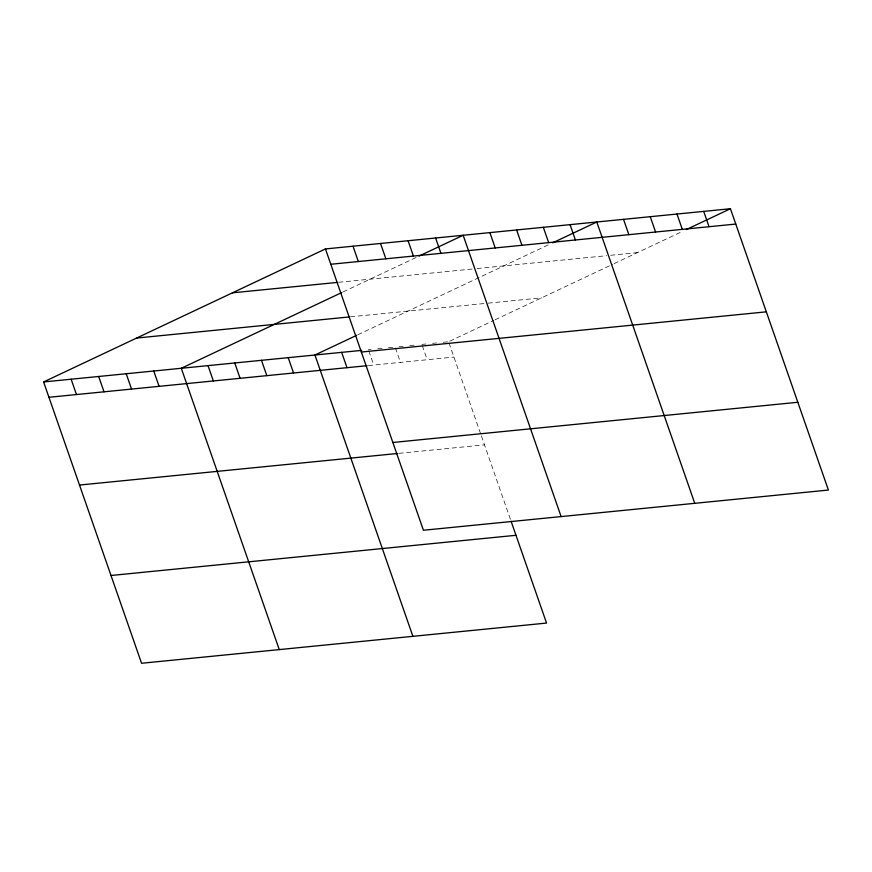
<?xml version="1.0" encoding="UTF-8"?>
<svg xmlns="http://www.w3.org/2000/svg" width="872" height="872" viewBox="0 0 872 872"><rect width="100%" height="100%" fill="white"/><g stroke="black" fill="none" stroke-linecap="round" stroke-linejoin="round"><path stroke-width="0.65" stroke-dasharray="4.36 3.27" d="M343.11 291.913L416.642 257.218M357.869 334.75L550.287 243.942M449.767 341.181L493.89 320.362M495.089 319.795L612.853 264.227M614.073 263.638L682.732 231.244M338.663 282.288L473.038 268.947M477.049 268.543L606.683 255.681M610.694 255.278L637.421 252.629M350.479 316.819L485.464 303.423M488.135 303.162L541.588 297.853M368.387 349.705L371.069 349.443M377.75 348.778L383.091 348.244M388.443 347.71L395.125 347.056L400.455 362.381M399.125 346.653L403.137 346.26M409.818 345.595L415.17 345.061M421.852 344.396L425.863 344.004M432.545 343.339L436.556 342.936M443.238 342.271L448.579 341.748M368.387 365.564L453.92 357.073M398.951 453.342L484.483 444.851M449.026 343.023L480.941 434.67M481.388 435.946L510.654 520.006M422.299 345.672L427.193 359.722M368.834 350.98L373.728 365.03"/><path stroke-width="1.31" d="M511.101 521.271L546.548 623.066L141.569 663.265L43.6 381.947L325.452 248.934L730.431 208.735L828.4 490.053L423.421 530.252L325.452 248.934M341.878 292.502L181.289 368.278L279.258 649.596M419.029 256.085L463.152 235.266L561.11 516.584M356.67 335.317L314.934 355.013L412.903 636.331M552.674 242.819L596.797 222L694.755 503.318M686.318 229.554L730.431 208.735M330.793 264.271L735.772 224.06M232.443 292.829L337.355 282.419M136.61 338.053L349.149 316.961M43.6 381.947L361.706 350.37M361.357 352.037L766.335 311.838M48.941 397.283L367.047 365.695M392.858 442.475L797.836 402.275M79.505 485.05L397.61 453.473M110.995 575.487L515.973 535.288M703.704 211.384L709.045 226.709M676.977 214.043L682.318 229.369M650.25 216.692L655.591 232.017M623.524 219.341L628.854 234.677M570.059 224.649L575.4 239.985M543.332 227.309L548.673 242.634M516.606 229.957L521.947 245.294M489.879 232.617L495.22 247.942M435.608 238.002L440.949 253.327M408.074 240.737L413.415 256.063M380.53 243.473L385.871 258.799M352.997 246.198L358.338 261.535M341.661 352.364L347.002 367.69M288.207 357.662L293.548 372.998M261.48 360.321L266.821 375.647M234.753 362.97L240.083 378.306M208.026 365.63L213.357 380.955M153.755 371.014L159.096 386.34M126.211 373.75L131.552 389.076M98.678 376.486L104.019 391.811M71.133 379.211L76.474 394.547"/></g></svg>
